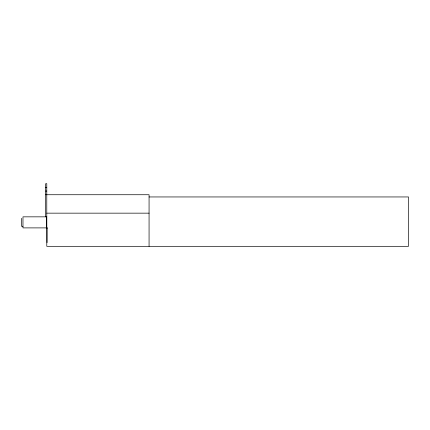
<?xml version="1.0" encoding="UTF-8"?>
<svg xmlns="http://www.w3.org/2000/svg" width="430" height="430" viewBox="0 0 430 430"><rect width="100%" height="100%" fill="white"/><g stroke="black" fill="none" stroke-linecap="round" stroke-linejoin="round"><path stroke-width="0.64" d="M45.671 187.367L46.779 187.367M45.671 191.054L46.779 191.054M45.671 194.736L149.065 194.736L149.065 246.315M149.065 196.951L408.5 196.951L408.5 246.315L46.779 246.315L46.779 183.685L45.671 183.685L45.671 216.844M46.779 213.156L149.065 213.156M46.779 216.844L22.973 216.844L22.973 227.895L46.999 227.895M22.973 226.277L21.5 226.277L21.5 218.338M47.074 228.26L47.074 227.895L47.074 242.633M46.714 216.844L46.714 227.895"/></g></svg>
